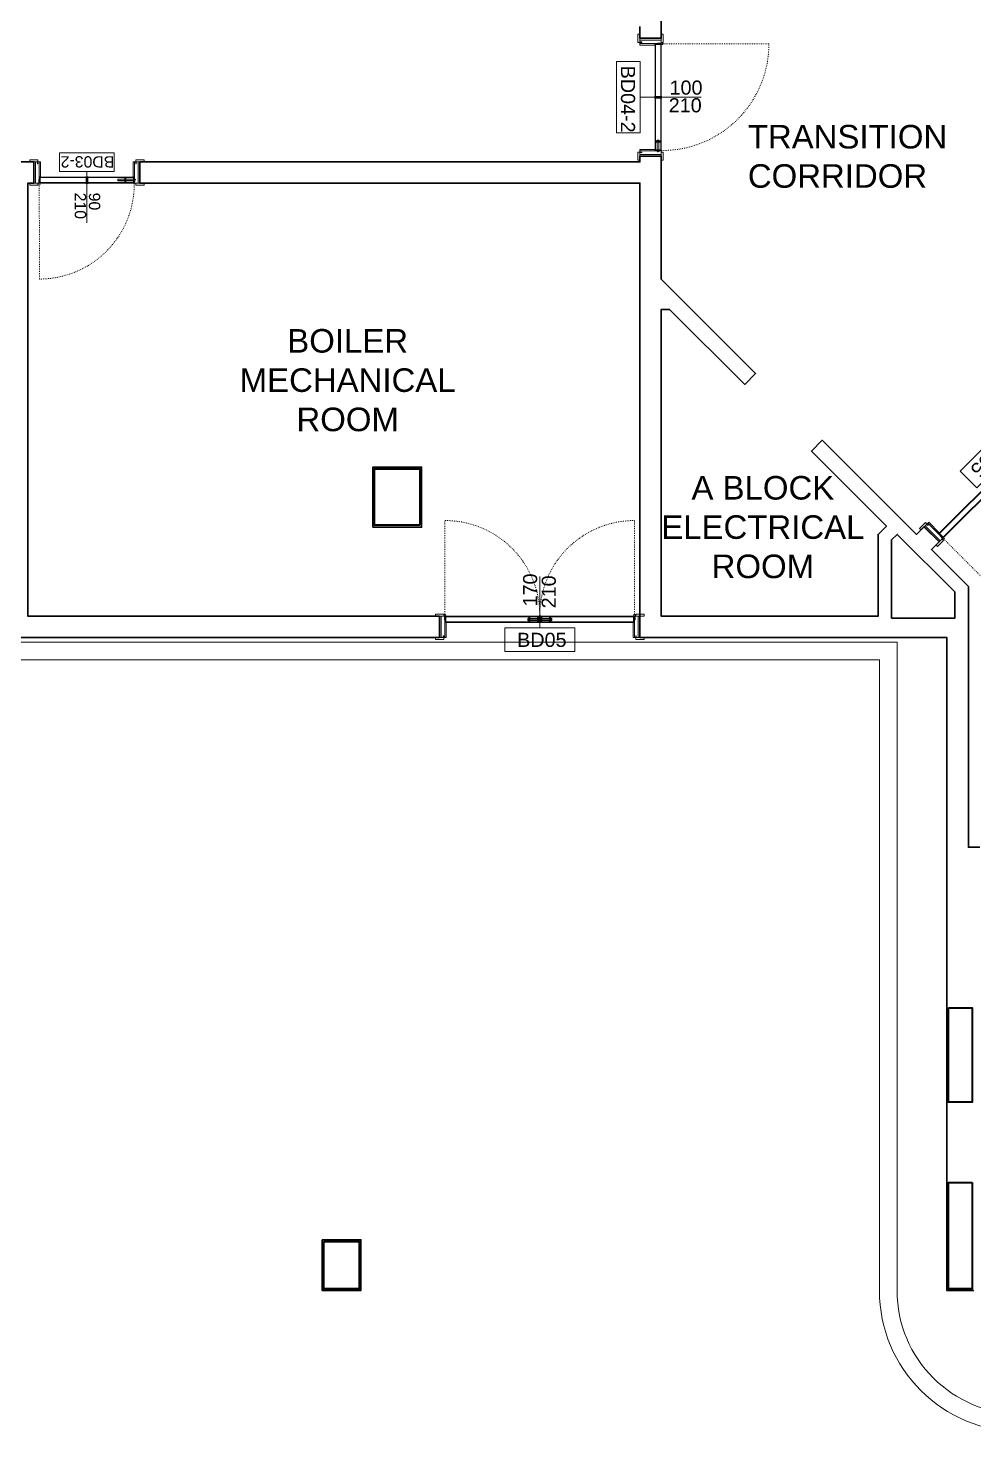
# Model space of a CAD drawing. Header units: centimetres. Extents: x 118932 to 154602, y -32682 to -23521.
# Drawn here: x 123176 to 123979, y -30245 to -29054 of the extents above; entities that cross this region are included whole.
import ezdxf

# ---------------------------------------------------------------- set-up
doc = ezdxf.new("R2010")
doc.units = ezdxf.units.CM
doc.header["$LTSCALE"] = 50
doc.header["$MEASUREMENT"] = 0
doc.linetypes.add('ACAD_ISO03W100', pattern=[30, 12, -18])
for name, color, linetype, lineweight, true_color in [('GEN_00_BL_Yazı', 7, 'Continuous', 0, 0x4f5250), ('GEN_01_TA_Kolon', 7, 'Continuous', 35, 0xd05d28), ('GEN_02_TF_Kapı', 7, 'Continuous', 9, 0x4a3526), ('GEN_05_ML_Ahşap', 7, 'Continuous', 9, 0x745e3d), ('GEN_06_GR_İnce', 7, 'Continuous', 13, 0xb0b0a9), ('KALACAK DUVARLAR', 7, 'Continuous', 30, 0x005387)]:
    doc.layers.add(name, color=color, linetype=linetype, lineweight=lineweight, true_color=true_color)
doc.styles.add('ARIAL', font='arial.ttf')
doc.styles.add('arial_1_18', font='arial.ttf', dxfattribs={"height": 0.2})

# ---------------------------------------------------------------- blocks, each defined once
blk = doc.blocks.new('LEVEL -1_A BLOK_KOLON')
at = {"layer": 'GEN_01_TA_Kolon'}
for points in [[(49375.6, 2965.9), (49337.3, 2965.9), (49337.3, 3013.8), (49375.6, 3013.8), (49375.6, 2965.9)], [(49824.2, 2556.5), (49844.2, 2556.5), (49844.2, 2476.5), (49824.2, 2476.5), (49824.2, 2556.5)]]:
    blk.add_lwpolyline(points, dxfattribs=at)
for points in [[(49844.2, 2408.1), (49844.2, 2318.1), (49824.2, 2318.1), (49824.2, 2408.1)], [(49294.2, 2358.1), (49324.2, 2358.1), (49324.2, 2318.1), (49294.2, 2318.1)]]:
    blk.add_lwpolyline(points, close=True, dxfattribs=at)
blk = doc.blocks.new('LEVEL -1_A BLOK_GÖRÜNÜŞ')
at = {"layer": 'GEN_06_GR_İnce'}
for p, q in [((49011.7, -7233.4), (49780.5, -7233.4)), ((49780.5, -7783.4), (49780.5, -7233.4)), ((49026.7, -7248.4), (49765.5, -7248.4)), ((49765.5, -7783.4), (49765.5, -7248.4))]:
    blk.add_line(p, q, dxfattribs=at)
for radius in [120, 105]:
    blk.add_arc((49885.5, -7783.4), radius, 180, 270, dxfattribs=at)
blk = doc.blocks.new('LEVEL -1_A BLOK_DUVAR')
at = {"layer": 'KALACAK DUVARLAR'}
blk.add_lwpolyline([(50081.7, 9465.5, 1), (49586.6, 9465.5), (49586.6, 9185.6, -0.520619), (49580.4, 9151), (49580.4, 8861.5), (49585.4, 8861.5), (49585.4, 8843.5), (49580.4, 8843.5), (49580.4, 8429.2)], format="xyb", dxfattribs=at)
for points in [[(49562.4, 8439.2), (49562.4, 8429.2), (49580.4, 8429.2), (49580.4, 8429.2)], [(49845.7, 7366.6), (49822.6, 7366.6), (49822.6, 7920.7), (49562.4, 7920.7), (49562.4, 8306.2), (49138.2, 8306.2), (49138.2, 8324.2), (49562.4, 8324.2), (49562.4, 8329.2), (49580.4, 8329.2), (49580.4, 8224.7), (49660.5, 8144.6), (49651.3, 8135.4), (49587.6, 8199.1), (49580.4, 8199.1), (49580.4, 7938.7), (49764.4, 7938.7), (49764.4, 8008.1), (49771.5, 8015.2), (49707.9, 8078.9), (49717.1, 8088), (49797, 8008.1), (49803.3, 8014.5), (49816.1, 8001.8), (49809.7, 7995.4), (49841.1, 7964), (49841.1, 7742.7), (49850.7, 7742.7)], [(48818.7, 7941.2), (48850.2, 7941.2), (48850.2, 7938.7), (49025.2, 7938.7), (49025.2, 8311.2), (49015.9, 8311.2), (49015.9, 8324.2), (49048.2, 8324.2), (49048.2, 8306.2), (49043.2, 8306.2), (49043.2, 7938.7), (49392.4, 7938.7), (49392.4, 7920.7), (48850.2, 7920.7), (48850.2, 7918.2), (48818.7, 7918.2), (48818.7, 7919.7)]]:
    blk.add_lwpolyline(points, dxfattribs=at)
for points in [[(49335.8, 8014.2), (49335.8, 8065.3), (49377.1, 8065.3), (49377.1, 8014.2)], [(49775.9, 8003.4), (49780.7, 8008.1), (49829.6, 7959.3), (49829.6, 7937.2), (49775.9, 7937.2)], [(49292.7, 7409.6), (49325.7, 7409.6), (49325.7, 7366.6), (49292.7, 7366.6)]]:
    blk.add_lwpolyline(points, close=True, dxfattribs=at)
blk = doc.blocks.new('LEVEL -1_A BLOK_MAHAL')
at = {"layer": 'GEN_00_BL_Yazı', "char_height": 20, "attachment_point": 1, "style": 'ARIAL'}
for s, insert, width in [('TRANSITION CORRIDOR', (49653.9, 4204.6), 240.749), ('\\pxqc;BOILER MECHANICAL ROOM', (49216.1, 4031.4), 196.662), ('\\pxqc;A BLOCK ELECTRICAL ROOM', (49576.7, 3906.7), 179.912)]:
    blk.add_mtext(s, dxfattribs=dict(at, insert=insert, width=width))
blk = doc.blocks.new('BD03-2')
at = {"layer": 'GEN_02_TF_Kapı'}
for p, q in [((-85.5, 0), (-90, 0)), ((-85.5, 0), (-85.5, -18)), ((-4.8, 0), (-85.2, 0)), ((-85.2, -5.2), (-85.2, 0)), ((-78.1, 0), (-78.1, -5.2, 0)), ((-77.1, 0), (-77.1, -5.2, 0)), ((-45.7, 0), (-45.7, -5.2, 0)), ((-44.3, 0), (-44.3, -5.2, 0)), ((-5.1, 0.1), (-5.1, -3)), ((-4.8, -5.2), (-4.8, 0)), ((-4.8, 0), (-4.8, -3)), ((-4.5, 0), (-4.5, -18)), ((-4.5, 0), (0, 0)), ((-4.5, 0), (-4.5, -3)), ((-4.2, 0.1), (-4.2, -3)), ((-86.2, -2.7), (-85.2, -2.1)), ((-86.2, -3), (-86.2, -2.7)), ((-86.2, -3), (-85.2, -3.1)), ((-85.8, -1.5), (-85.8, -2.5)), ((-85.7, -1.5), (-85.8, -1.5)), ((-85.8, -3), (-85.8, -3.7)), ((-85.8, -3.7), (-85.7, -3.7)), ((-85.2, -2.6), (-85.5, -2.3)), ((-85.2, -2.6), (-85.5, -2.3)), ((-85.2, -2.6), (-85.5, -3)), ((-84.3, -5.4), (-85.5, -5.4)), ((-4.8, -0.4), (-85.2, -0.4)), ((-85.2, -2.1), (-85.2, -3.1)), ((-85.2, -2.5), (-85.2, -2.1)), ((-85.2, -2.5), (-85.2, -2.1)), ((-85.2, -2.1), (-84.8, -2.1)), ((-85.2, -2.1), (-84.8, -2.1)), ((-85.2, -2.5), (-85.2, -2.6)), ((-85.2, -2.5), (-85.1, -2.5)), ((-85.2, -2.5), (-85.2, -2.5)), ((-85.2, -2.7), (-85.2, -2.6)), ((-85.2, -2.6), (-85.2, -2.6)), ((-85.2, -2.6), (-85.2, -2.7)), ((-85.2, -2.6), (-85.2, -2.6)), ((-85.2, -3.1), (-85.2, -2.7)), ((-85.2, -3.1), (-85.2, -2.7)), ((-85.2, -2.7), (-85.2, -2.8)), ((-85.2, -2.7), (-85.2, -2.7)), ((-85.2, -2.8), (-85.1, -2.8)), ((-85.2, -3.1), (-85.2, -3)), ((-84.8, -3.1), (-85.2, -3.1)), ((-84.8, -3.1), (-85.2, -3.1)), ((-4.8, -4.8), (-85.2, -4.8)), ((-4.8, -5.2), (-85.2, -5.2)), ((-85.1, -2.1), (-85.1, -3.1)), ((-85.1, -2.5), (-85.1, -2.8)), ((-84.8, -2.1), (-84.8, -3.1)), ((-84.8, -2.1), (-84.8, -3.1)), ((-84.6, -4.8), (-84.6, -0.4)), ((-84.3, -5.4), (-84.3, -18)), ((-44.4, -5.2), (-45.6, -5.2)), ((-5.7, -5.4), (-5.7, -18)), ((-5.7, -5.4), (-4.5, -5.4)), ((-5.4, -4.8), (-5.4, -0.4)), ((-5.2, -2.1), (-5.2, -3.1)), ((-4.8, -2.1), (-5.2, -2.1)), ((-5.2, -3.1), (-4.8, -3.1)), ((-5.1, -3), (-4.8, -3)), ((-4.9, -2.1), (-4.9, -3.1)), ((-4.8, -2.5), (-4.9, -2.5)), ((-4.9, -2.5), (-4.9, -2.8)), ((-4.8, -2.8), (-4.9, -2.8)), ((-4.8, -2.5), (-4.8, -2.1)), ((-4.8, -2.6), (-4.5, -2.3)), ((-4.8, -2.6), (-4.5, -2.3)), ((-4.8, -2.5), (-4.8, -2.6)), ((-4.8, -2.6), (-4.8, -2.6)), ((-4.8, -2.6), (-4.8, -2.7)), ((-4.8, -2.6), (-4.8, -2.6)), ((-4.8, -2.7), (-4.8, -2.6)), ((-4.8, -2.6), (-4.5, -3)), ((-4.8, -3.1), (-4.8, -2.7)), ((-4.8, -2.7), (-4.8, -2.8)), ((-4.5, -3), (-4.2, -3)), ((-86.5, -16.5), (-86.9, -16.5)), ((-86.9, -16.5), (-86.9, -18)), ((-86.5, -18), (-86.5, -16.5)), ((-84.3, -18), (-86.5, -18)), ((-5.7, -18), (-3.5, -18)), ((-3.5, -18), (-3.5, -16.5)), ((-3.5, -16.5), (-3.1, -16.5)), ((-3.1, -16.5), (-3.1, -18)), ((-3.1, -18), (0, -18))]:
    blk.add_line(p, q, dxfattribs=at)
at = {"layer": 'GEN_02_TF_Kapı', "linetype": 'ACAD_ISO03W100', "ltscale": 0.001}
blk.add_lwpolyline([(-85.2, 0, -0.416564), (-4.8, 81.4), (-4.6, 0.8)], format="xyb", dxfattribs=at)
at = {"layer": 'GEN_02_TF_Kapı'}
for points in [[(-86.5, 0), (-93.5, 0), (-93.5, 1.8), (-86.5, 1.8)], [(-88.5, 0), (-90, 0), (-90, -18), (-88.5, -18)], [(-78, 0), (-78.1, 0), (-78.1, -5.2), (-78, -5.2)], [(-78.1, 0), (-78, 0), (-78, -5.2), (-78.1, -5.2)], [(-77.2, -5.2), (-78, -5.2), (-78, 0), (-77.2, 0)], [(-77.2, 0), (-77.1, 0), (-77.1, -5.2), (-77.2, -5.2)], [(-77.1, 0), (-77.2, 0), (-77.2, -5.2), (-77.1, -5.2)], [(-46, 0), (-44, 0), (-44, 0.2), (-44.4, 0.3), (-45.6, 0.3), (-46, 0.2)], [(-45.6, 0), (-45.7, 0), (-45.7, -5.2), (-45.6, -5.2)], [(-45.6, -5.2), (-44.4, -5.2), (-44.4, 0), (-45.6, 0)], [(-44.4, 0), (-44.3, 0), (-44.3, -5.2), (-44.4, -5.2)], [(-3.5, 0), (3.5, 0), (3.5, 1.8), (-3.5, 1.8)], [(0, 0), (-1.5, 0), (-1.5, -18), (0, -18)], [(-85.7, -3.7), (-85.5, -3.7), (-85.5, -1.5), (-85.7, -1.5)], [(-85.2, -3.5), (-85, -3.5), (-85, -1.6), (-85.2, -1.6)], [(-71.3, -2), (-85.1, -2), (-85.1, -3.5), (-71.3, -3.5)], [(-71.4, -2.1), (-85, -2.1), (-85, -3.4), (-71.4, -3.4)], [(-46, -5.4), (-44, -5.4), (-44, -5.2), (-46, -5.2)]]:
    blk.add_lwpolyline(points, close=True, dxfattribs=at)
for points in [[(-4.8, -2.5), (-4.8, -2.5), (-4.8, -2.1), (-5.2, -2.1), (-5.2, -3.1), (-4.8, -3.1), (-4.8, -2.7), (-4.8, -2.7)], [(-86.9, -18), (-93.5, -18), (-93.5, -19.8), (-86.5, -19.8), (-86.5, -18)], [(-3.1, -18), (3.5, -18), (3.5, -19.8), (-3.5, -19.8), (-3.5, -18)]]:
    blk.add_lwpolyline(points, dxfattribs=at)
blk.add_circle((-4.6, 0.8), 0.8, dxfattribs=at)
for centre, start, end in [((-85.2, -2.1), 91.5433, 178.4567), ((-85.2, -3.1), 181.5433, 268.4567), ((-84.8, -2.1), 1.5433, 88.4567), ((-84.8, -3.1), 271.5433, 358.4567), ((-5.2, -2.1), 91.5433, 178.4567), ((-5.2, -3.1), 181.5433, 268.4567), ((-4.8, -2.1), 1.5433, 88.4567), ((-4.8, -3.1), 271.5433, 358.4567)]:
    blk.add_arc(centre, 0.0206, start, end, dxfattribs=at)
at = {"layer": 'GEN_05_ML_Ahşap'}
blk.add_lwpolyline([(-45, -9.8), (-45, 33.8)], dxfattribs=at)
blk.add_lwpolyline([(-21.8, -25.8), (-68.2, -25.8), (-68.2, -9.8), (-21.8, -9.8)], close=True, dxfattribs=at)
at = {"layer": 'GEN_00_BL_Yazı', "char_height": 9.6, "attachment_point": 7, "rotation": 90, "style": 'arial_1_18'}
for s, insert in [('\\A1;210', (-34.6, 8.1)), ('\\A1;90', (-46.6, 8.1))]:
    blk.add_mtext_dynamic_manual_height_columns(s, width=2834.152, gutter_width=1500, heights=[310.2], dxfattribs=dict(at, insert=insert))
at = {"layer": 'GEN_00_BL_Yazı', "insert": (-22.8, -23), "char_height": 9.6, "attachment_point": 9, "style": 'arial_1_18'}
blk.add_mtext_dynamic_manual_height_columns('\\A1;BD03-2', width=2834.152, gutter_width=1500, heights=[310.2], dxfattribs=at)
blk = doc.blocks.new('BD04-2')
at = {"layer": 'GEN_02_TF_Kapı'}
for p, q in [((4.5, 0), (0, 0)), ((4.2, 0.1), (4.2, -3)), ((4.5, 0), (4.5, -18)), ((4.5, 0), (4.5, -3)), ((4.8, 0), (95.2, 0)), ((4.8, -5.2), (4.8, 0)), ((4.8, 0), (4.8, -3)), ((5.1, 0.1), (5.1, -3)), ((49.3, 0), (49.3, -5.2, 0)), ((50.7, 0), (50.7, -5.2, 0)), ((87.1, 0), (87.1, -5.2, 0)), ((88.1, 0), (88.1, -5.2, 0)), ((95.2, -5.2), (95.2, 0)), ((95.5, 0), (95.5, -18)), ((95.5, 0), (100, 0)), ((4.5, -3), (4.2, -3)), ((4.8, -2.6), (4.5, -2.3)), ((4.8, -2.6), (4.5, -2.3)), ((4.8, -2.6), (4.5, -3)), ((5.7, -5.4), (4.5, -5.4)), ((4.8, -0.4), (95.2, -0.4)), ((4.8, -2.5), (4.8, -2.1)), ((4.8, -2.1), (5.2, -2.1)), ((4.8, -2.5), (4.8, -2.6)), ((4.8, -2.5), (4.9, -2.5)), ((4.8, -2.6), (4.8, -2.6)), ((4.8, -2.6), (4.8, -2.8)), ((4.8, -2.6), (4.8, -2.6)), ((4.8, -2.6), (4.8, -2.6)), ((4.8, -2.6), (4.8, -2.6)), ((4.8, -3.1), (4.8, -2.7)), ((4.8, -2.8), (4.9, -2.8)), ((5.1, -3), (4.8, -3)), ((5.2, -3.1), (4.8, -3.1)), ((4.8, -4.8), (95.2, -4.8)), ((4.8, -5.2), (95.2, -5.2)), ((4.9, -2.1), (4.9, -3.1)), ((4.9, -2.5), (4.9, -2.8)), ((5.2, -2.1), (5.2, -3.1)), ((5.4, -4.8), (5.4, -0.4)), ((5.7, -5.4), (5.7, -18)), ((49.4, -5.2), (50.6, -5.2)), ((94.3, -5.4), (94.3, -18)), ((94.3, -5.4), (95.5, -5.4)), ((94.6, -4.8), (94.6, -0.4)), ((94.8, -2.1), (94.8, -3.1)), ((94.8, -2.1), (94.8, -3.1)), ((95.2, -2.1), (94.8, -2.1)), ((95.2, -2.1), (94.8, -2.1)), ((94.8, -3.1), (95.2, -3.1)), ((94.8, -3.1), (95.2, -3.1)), ((95.1, -2.1), (95.1, -3.1)), ((95.2, -2.5), (95.1, -2.5)), ((95.1, -2.5), (95.1, -2.8)), ((95.2, -2.8), (95.1, -2.8)), ((95.2, -2.1), (95.2, -3.1)), ((96.2, -2.7), (95.2, -2.1)), ((95.2, -2.5), (95.2, -2.1)), ((95.2, -2.5), (95.2, -2.1)), ((95.2, -2.6), (95.5, -2.3)), ((95.2, -2.6), (95.5, -2.3)), ((95.2, -2.5), (95.2, -2.6)), ((95.2, -2.6), (95.2, -2.6)), ((95.2, -2.5), (95.2, -2.5)), ((95.2, -2.6), (95.2, -2.8)), ((95.2, -2.6), (95.2, -2.6)), ((95.2, -2.6), (95.2, -2.6)), ((95.2, -2.6), (95.2, -2.6)), ((95.2, -2.6), (95.5, -3)), ((95.2, -3.1), (95.2, -2.7)), ((95.2, -3.1), (95.2, -2.7)), ((95.2, -2.7), (95.2, -2.7)), ((96.2, -3), (95.2, -3.1)), ((95.2, -3.1), (95.2, -3)), ((95.7, -1.5), (95.8, -1.5)), ((95.8, -3.7), (95.7, -3.7)), ((95.8, -1.5), (95.8, -2.5)), ((95.8, -3), (95.8, -3.7)), ((96.2, -3), (96.2, -2.7)), ((3.1, -18), (0, -18)), ((3.5, -16.5), (3.1, -16.5)), ((3.1, -16.5), (3.1, -18)), ((3.5, -18), (3.5, -16.5)), ((5.7, -18), (3.5, -18)), ((94.3, -18), (96.5, -18)), ((96.5, -18), (96.5, -16.5)), ((96.5, -16.5), (96.9, -16.5)), ((96.9, -16.5), (96.9, -18))]:
    blk.add_line(p, q, dxfattribs=at)
at = {"layer": 'GEN_02_TF_Kapı', "linetype": 'ACAD_ISO03W100', "ltscale": 0.001}
blk.add_lwpolyline([(4.6, 0.8), (4.6, 91.4, -0.416804), (95.2, 0)], format="xyb", dxfattribs=at)
at = {"layer": 'GEN_02_TF_Kapı'}
for points in [[(3.5, 0), (-3.5, 0), (-3.5, 1.8), (3.5, 1.8)], [(0, 0), (1.5, 0), (1.5, -18), (0, -18)], [(51, 0), (49, 0), (49, 0.2), (49.4, 0.3), (50.6, 0.3), (51, 0.2)], [(49.4, 0), (49.3, 0), (49.3, -5.2), (49.4, -5.2)], [(50.6, -5.2), (49.4, -5.2), (49.4, 0), (50.6, 0)], [(50.6, 0), (50.7, 0), (50.7, -5.2), (50.6, -5.2)], [(87.2, 0), (87.1, 0), (87.1, -5.2), (87.2, -5.2)], [(87.1, 0), (87.2, 0), (87.2, -5.2), (87.1, -5.2)], [(87.2, -5.2), (88, -5.2), (88, 0), (87.2, 0)], [(88, 0), (88.1, 0), (88.1, -5.2), (88, -5.2)], [(88.1, 0), (88, 0), (88, -5.2), (88.1, -5.2)], [(96.5, 0), (103.5, 0), (103.5, 1.8), (96.5, 1.8)], [(98.5, 0), (100, 0), (100, -18), (98.5, -18)], [(51, -5.4), (49, -5.4), (49, -5.2), (51, -5.2)], [(86.3, -2), (95.1, -2), (95.1, -3.5), (86.3, -3.5)], [(86.4, -2.1), (95, -2.1), (95, -3.4), (86.4, -3.4)], [(95.2, -3.5), (95, -3.5), (95, -1.6), (95.2, -1.6)], [(95.7, -3.7), (95.5, -3.7), (95.5, -1.5), (95.7, -1.5)]]:
    blk.add_lwpolyline(points, close=True, dxfattribs=at)
for points in [[(4.8, -2.5), (4.8, -2.5), (4.8, -2.1), (5.2, -2.1), (5.2, -3.1), (4.8, -3.1), (4.8, -2.7), (4.8, -2.7)], [(3.1, -18), (-3.5, -18), (-3.5, -19.8), (3.5, -19.8), (3.5, -18)], [(96.9, -18), (103.5, -18), (103.5, -19.8), (96.5, -19.8), (96.5, -18)]]:
    blk.add_lwpolyline(points, dxfattribs=at)
blk.add_circle((4.6, 0.8), 0.8, dxfattribs=at)
for centre, start, end in [((4.8, -2.1), 91.5433, 178.4567), ((4.8, -3.1), 181.5433, 268.4567), ((5.2, -2.1), 1.5433, 88.4567), ((5.2, -3.1), 271.5433, 358.4567), ((94.8, -2.1), 91.5433, 178.4567), ((94.8, -3.1), 181.5433, 268.4567), ((95.2, -2.1), 1.5433, 88.4567), ((95.2, -3.1), 271.5433, 358.4567)]:
    blk.add_arc(centre, 0.0206, start, end, dxfattribs=at)
at = {"layer": 'GEN_05_ML_Ahşap'}
blk.add_lwpolyline([(50, -17.9), (50, 33.8)], dxfattribs=at)
blk.add_lwpolyline([(19.7, -37.9), (80.3, -37.9), (80.3, -17.9), (19.7, -17.9)], close=True, dxfattribs=at)
at = {"layer": 'GEN_00_BL_Yazı', "char_height": 12, "attachment_point": 7, "rotation": 90, "style": 'arial_1_18'}
for s, insert in [('\\A1;100', (48, 7.1)), ('\\A1;210', (63, 6.4))]:
    blk.add_mtext_dynamic_manual_height_columns(s, width=3542.69, gutter_width=1875, heights=[387.8], dxfattribs=dict(at, insert=insert))
at = {"layer": 'GEN_00_BL_Yazı', "insert": (23.2, -34.3), "char_height": 12, "attachment_point": 7, "style": 'arial_1_18'}
blk.add_mtext_dynamic_manual_height_columns('\\A1;BD04-2', width=3542.69, gutter_width=1875, heights=[387.8], dxfattribs=at)
blk = doc.blocks.new('BD05')
at = {"layer": 'GEN_02_TF_Kapı'}
for p, q in [((-165.9, 0.1), (-165.9, -3)), ((-165.6, 0), (-165.6, -3)), ((-165.3, 0), (-86.2, 0)), ((-165.3, -5.2), (-165.3, 0)), ((-165.3, 0), (-165.3, -3)), ((-165, 0.1), (-165, -3)), ((-94.3, 0), (-94.3, -5.2, 0)), ((-93.3, 0), (-93.3, -5.2, 0)), ((-86.2, -5.2), (-86.2, 0)), ((-85.7, 0), (-85.7, -5.2, 0)), ((-85.7, 0), (-85.7, -5.2, 0)), ((-84.3, 0), (-84.3, -5.2, 0)), ((-4.8, 0), (-83.8, 0)), ((-83.8, -5.2), (-83.8, 0)), ((-76.7, 0), (-76.7, -5.2, 0)), ((-75.7, 0), (-75.7, -5.2, 0)), ((-5.1, 0.1), (-5.1, -3)), ((-4.8, -5.2), (-4.8, 0)), ((-4.8, 0), (-4.8, -3)), ((-4.5, 0), (-4.5, -18)), ((-4.5, 0), (0, 0)), ((-4.5, 0), (-4.5, -3)), ((-4.2, 0.1), (-4.2, -3)), ((-165.5, 0), (-170, 0)), ((-165.6, -3), (-165.9, -3)), ((-165.2, -2.6), (-165.6, -2.3)), ((-165.2, -2.6), (-165.6, -2.3)), ((-165.2, -2.6), (-165.6, -3)), ((-165.5, 0), (-165.5, -18)), ((-164.3, -5.4), (-165.5, -5.4)), ((-165.3, -0.4), (-86.2, -0.4)), ((-165.3, -2.5), (-165.3, -2.1)), ((-165.3, -2.6), (-165.2, -2.5)), ((-165.3, -2.6), (-165.2, -2.6)), ((-165.3, -2.6), (-165.3, -2.6)), ((-165.3, -3.1), (-165.3, -2.7)), ((-165, -3), (-165.3, -3)), ((-165.3, -4.8), (-86.2, -4.8)), ((-165.3, -5.2), (-86.2, -5.2)), ((-165.2, -2.1), (-164.9, -2.1)), ((-165.2, -2.4), (-165.2, -2.5)), ((-165.2, -2.4), (-165.1, -2.4)), ((-165.2, -2.6), (-165.2, -2.5)), ((-165.2, -2.6), (-165.2, -2.8)), ((-165.2, -2.8), (-165.1, -2.8)), ((-164.9, -3.1), (-165.2, -3.1)), ((-165.1, -2.1), (-165.1, -3.1)), ((-165.1, -2.4), (-165.1, -2.8)), ((-164.9, -2.1), (-164.9, -3.1)), ((-164.7, -4.8), (-164.7, -0.4)), ((-164.3, -5.4), (-164.3, -18)), ((-86.8, -4.8), (-86.8, -0.4)), ((-86.6, -2.1), (-86.6, -3.1)), ((-86.6, -2.1), (-86.6, -3.1)), ((-86.2, -2.1), (-86.6, -2.1)), ((-86.2, -2.1), (-86.6, -2.1)), ((-86.6, -3.1), (-86.2, -3.1)), ((-86.6, -3.1), (-86.2, -3.1)), ((-86.3, -2.1), (-86.3, -3.1)), ((-86.2, -2.4), (-86.3, -2.4)), ((-86.3, -2.4), (-86.3, -2.8)), ((-86.2, -2.8), (-86.3, -2.8)), ((-86.2, -2.1), (-86.2, -3.1)), ((-85.2, -2.7), (-86.2, -2.1)), ((-86.2, -2.5), (-86.2, -2.1)), ((-86.2, -2.5), (-86.2, -2.1)), ((-86.2, -2.6), (-85.9, -2.3)), ((-86.2, -2.6), (-85.9, -2.3)), ((-86.2, -2.4), (-86.2, -2.5)), ((-86.2, -2.6), (-86.2, -2.5)), ((-86.2, -2.5), (-86.2, -2.5)), ((-86.2, -2.6), (-86.2, -2.5)), ((-86.2, -2.6), (-86.2, -2.8)), ((-86.2, -2.6), (-86.2, -2.6)), ((-86.2, -2.6), (-86.2, -2.6)), ((-86.2, -2.6), (-85.9, -3)), ((-86.2, -3.1), (-86.2, -2.7)), ((-86.2, -3.1), (-86.2, -2.7)), ((-86.2, -2.7), (-86.2, -2.7)), ((-85.2, -3), (-86.2, -3.1)), ((-86.2, -3.1), (-86.2, -3)), ((-85.7, -1.5), (-85.6, -1.5)), ((-85.6, -3.7), (-85.7, -3.7)), ((-85.6, -1.5), (-85.6, -2.5)), ((-85.6, -3), (-85.6, -3.7)), ((-84.4, -5.2), (-85.6, -5.2)), ((-85.2, -3), (-85.2, -2.7)), ((-84.8, -2.7), (-83.8, -2.1)), ((-84.8, -3), (-84.8, -2.7)), ((-84.8, -3), (-83.8, -3.1)), ((-84.4, -1.5), (-84.4, -2.5)), ((-84.3, -1.5), (-84.4, -1.5)), ((-84.4, -3), (-84.4, -3.7)), ((-84.4, -3.7), (-84.3, -3.7)), ((-83.8, -2.6), (-84.1, -2.3)), ((-83.8, -2.6), (-84.1, -2.3)), ((-83.8, -2.6), (-84.1, -3)), ((-4.8, -0.4), (-83.8, -0.4)), ((-83.8, -2.1), (-83.8, -3.1)), ((-83.8, -2.5), (-83.8, -2.1)), ((-83.8, -2.5), (-83.8, -2.1)), ((-83.8, -2.1), (-83.4, -2.1)), ((-83.8, -2.1), (-83.4, -2.1)), ((-83.8, -2.4), (-83.8, -2.5)), ((-83.8, -2.4), (-83.7, -2.4)), ((-83.8, -2.6), (-83.8, -2.5)), ((-83.8, -2.5), (-83.8, -2.5)), ((-83.8, -2.6), (-83.8, -2.5)), ((-83.8, -2.6), (-83.8, -2.8)), ((-83.8, -2.6), (-83.8, -2.6)), ((-83.8, -2.6), (-83.8, -2.6)), ((-83.8, -3.1), (-83.8, -2.7)), ((-83.8, -3.1), (-83.8, -2.7)), ((-83.8, -2.8), (-83.7, -2.8)), ((-83.8, -2.7), (-83.8, -2.7)), ((-83.8, -3.1), (-83.8, -3)), ((-83.4, -3.1), (-83.8, -3.1)), ((-83.4, -3.1), (-83.8, -3.1)), ((-4.8, -4.8), (-83.8, -4.8)), ((-4.8, -5.2), (-83.8, -5.2)), ((-83.7, -2.1), (-83.7, -3.1)), ((-83.7, -2.4), (-83.7, -2.8)), ((-83.4, -2.1), (-83.4, -3.1)), ((-83.4, -2.1), (-83.4, -3.1)), ((-83.2, -4.8), (-83.2, -0.4)), ((-5.7, -5.4), (-5.7, -18)), ((-5.7, -5.4), (-4.5, -5.4)), ((-5.4, -4.8), (-5.4, -0.4)), ((-5.2, -2.1), (-5.2, -3.1)), ((-4.8, -2.1), (-5.2, -2.1)), ((-5.2, -3.1), (-4.8, -3.1)), ((-5.1, -3), (-4.8, -3)), ((-4.9, -2.1), (-4.9, -3.1)), ((-4.8, -2.4), (-4.9, -2.4)), ((-4.9, -2.4), (-4.9, -2.8)), ((-4.8, -2.8), (-4.9, -2.8)), ((-4.8, -2.5), (-4.8, -2.1)), ((-4.8, -2.6), (-4.5, -2.3)), ((-4.8, -2.6), (-4.5, -2.3)), ((-4.8, -2.4), (-4.8, -2.5)), ((-4.8, -2.6), (-4.8, -2.5)), ((-4.8, -2.6), (-4.8, -2.5)), ((-4.8, -2.6), (-4.8, -2.8)), ((-4.8, -2.6), (-4.8, -2.6)), ((-4.8, -2.6), (-4.8, -2.6)), ((-4.8, -2.6), (-4.5, -3)), ((-4.8, -3.1), (-4.8, -2.7)), ((-4.5, -3), (-4.2, -3)), ((-166.5, -16.5), (-166.9, -16.5)), ((-166.9, -16.5), (-166.9, -18)), ((-166.5, -18), (-166.5, -16.5)), ((-164.3, -18), (-166.5, -18)), ((-5.7, -18), (-3.5, -18)), ((-3.5, -18), (-3.5, -16.5)), ((-3.5, -16.5), (-3.1, -16.5)), ((-3.1, -16.5), (-3.1, -18)), ((-3.1, -18), (0, -18))]:
    blk.add_line(p, q, dxfattribs=at)
at = {"layer": 'GEN_02_TF_Kapı', "linetype": 'ACAD_ISO03W100', "ltscale": 0.001}
for points in [[(-165.4, 0.8), (-165.4, 81.2, -0.416033), (-85, 0.3)], [(-4.6, 0.8), (-4.6, 81.2, 0.416032), (-85, 0.3)]]:
    blk.add_lwpolyline(points, format="xyb", dxfattribs=at)
at = {"layer": 'GEN_02_TF_Kapı'}
for points in [[(-166.5, 0), (-173.5, 0), (-173.5, 1.8), (-166.5, 1.8)], [(-94.2, 0), (-94.3, 0), (-94.3, -5.2), (-94.2, -5.2)], [(-94.3, 0), (-94.2, 0), (-94.2, -5.2), (-94.3, -5.2)], [(-94.2, -5.2), (-93.4, -5.2), (-93.4, 0), (-94.2, 0)], [(-93.4, 0), (-93.3, 0), (-93.3, -5.2), (-93.4, -5.2)], [(-93.3, 0), (-93.4, 0), (-93.4, -5.2), (-93.3, -5.2)], [(-86, 0), (-84, 0), (-84, 0.2), (-84.4, 0.3), (-85.6, 0.3), (-86, 0.2)], [(-85.6, 0), (-85.7, 0), (-85.7, -5.2), (-85.6, -5.2)], [(-85.6, 0), (-85.7, 0), (-85.7, -5.2), (-85.6, -5.2)], [(-85.6, -5.2), (-84.4, -5.2), (-84.4, 0), (-85.6, 0)], [(-84.4, 0), (-84.3, 0), (-84.3, -5.2), (-84.4, -5.2)], [(-76.6, 0), (-76.7, 0), (-76.7, -5.2), (-76.6, -5.2)], [(-76.7, 0), (-76.6, 0), (-76.6, -5.2), (-76.7, -5.2)], [(-75.8, -5.2), (-76.6, -5.2), (-76.6, 0), (-75.8, 0)], [(-75.8, 0), (-75.7, 0), (-75.7, -5.2), (-75.8, -5.2)], [(-75.7, 0), (-75.8, 0), (-75.8, -5.2), (-75.7, -5.2)], [(-3.5, 0), (3.5, 0), (3.5, 1.8), (-3.5, 1.8)], [(0, 0), (-1.5, 0), (-1.5, -18), (0, -18)], [(-168.5, 0), (-170, 0), (-170, -18), (-168.5, -18)], [(-95.1, -2), (-86.3, -2), (-86.3, -3.5), (-95.1, -3.5)], [(-95, -2.1), (-86.4, -2.1), (-86.4, -3.4), (-95, -3.4)], [(-86.2, -3.5), (-86.4, -3.5), (-86.4, -1.6), (-86.2, -1.6)], [(-86, -5.4), (-84, -5.4), (-84, -5.2), (-86, -5.2)], [(-85.7, -3.7), (-85.9, -3.7), (-85.9, -1.5), (-85.7, -1.5)], [(-84.3, -3.7), (-84.1, -3.7), (-84.1, -1.5), (-84.3, -1.5)], [(-83.8, -3.5), (-83.6, -3.5), (-83.6, -1.6), (-83.8, -1.6)], [(-74.9, -2), (-83.7, -2), (-83.7, -3.5), (-74.9, -3.5)], [(-75, -2.1), (-83.6, -2.1), (-83.6, -3.4), (-75, -3.4)]]:
    blk.add_lwpolyline(points, close=True, dxfattribs=at)
for points in [[(-165.3, -2.5), (-165.2, -2.5), (-165.2, -2.1), (-164.9, -2.1), (-164.9, -3.1), (-165.2, -3.1), (-165.2, -2.7), (-165.3, -2.7)], [(-4.8, -2.5), (-4.8, -2.5), (-4.8, -2.1), (-5.2, -2.1), (-5.2, -3.1), (-4.8, -3.1), (-4.8, -2.7), (-4.8, -2.7)], [(-166.9, -18), (-173.5, -18), (-173.5, -19.8), (-166.5, -19.8), (-166.5, -18)], [(-3.1, -18), (3.5, -18), (3.5, -19.8), (-3.5, -19.8), (-3.5, -18)]]:
    blk.add_lwpolyline(points, dxfattribs=at)
for centre in [(-165.4, 0.8), (-4.6, 0.8)]:
    blk.add_circle(centre, 0.8, dxfattribs=at)
for centre, start, end in [((-165.2, -2.1), 91.5433, 178.4567), ((-165.2, -3.1), 181.5433, 268.4567), ((-164.9, -2.1), 1.5433, 88.4567), ((-164.9, -3.1), 271.5433, 358.4567), ((-86.6, -2.1), 91.5433, 178.4567), ((-86.6, -3.1), 181.5433, 268.4567), ((-86.2, -2.1), 1.5433, 88.4567), ((-86.2, -3.1), 271.5433, 358.4567), ((-83.8, -2.1), 91.5433, 178.4567), ((-83.8, -3.1), 181.5433, 268.4567), ((-83.4, -2.1), 1.5433, 88.4567), ((-83.4, -3.1), 271.5433, 358.4567), ((-5.2, -2.1), 91.5433, 178.4567), ((-5.2, -3.1), 181.5433, 268.4567), ((-4.8, -2.1), 1.5433, 88.4567), ((-4.8, -3.1), 271.5433, 358.4567)]:
    blk.add_arc(centre, 0.0206, start, end, dxfattribs=at)
at = {"layer": 'GEN_05_ML_Ahşap'}
blk.add_lwpolyline([(-85, -9.8), (-85, 33.8)], dxfattribs=at)
blk.add_lwpolyline([(-114.7, -29.8), (-55.3, -29.8), (-55.3, -9.8), (-114.7, -9.8)], close=True, dxfattribs=at)
at = {"layer": 'GEN_00_BL_Yazı', "char_height": 12, "attachment_point": 7, "rotation": 90, "style": 'arial_1_18'}
for s, insert in [('\\A1;170', (-87, 8.3)), ('\\A1;210', (-71.2, 6.7))]:
    blk.add_mtext_dynamic_manual_height_columns(s, width=3542.69, gutter_width=1875, heights=[387.8], dxfattribs=dict(at, insert=insert))
at = {"layer": 'GEN_00_BL_Yazı', "insert": (-104.2, -26.2), "char_height": 12, "attachment_point": 7, "style": 'arial_1_18'}
blk.add_mtext_dynamic_manual_height_columns('\\A1;BD05', width=3542.69, gutter_width=1875, heights=[387.8], dxfattribs=at)
blk = doc.blocks.new('basement kapılar')
at = {"color": 5}
for name, p, rotation in [('BD04-2', (-253.8, -1301.9), 270), ('BD03-2', (-786, -1424.8), 180), ('BD05', (-18.1, -1729.3), 225)]:
    blk.add_blockref(name, p, dxfattribs=dict(at, rotation=rotation))
blk.add_blockref('BD05', (-271.8, -1792.3), dxfattribs=at)
blk = doc.blocks.new('LEVEL -1 KAPILAR')
at = {"color": 5}
blk.add_blockref('basement kapılar', (-3850.4, 728.2), dxfattribs=at)

msp = doc.modelspace()

# ---------------------------------------------------------------- block references
for name, p in [('LEVEL -1_A BLOK_DUVAR', (74132.9, -37491.5)), ('LEVEL -1_A BLOK_GÖRÜNÜŞ', (74132.9, -22341.5)), ('LEVEL -1_A BLOK_KOLON', (74132.9, -32441.5)), ('LEVEL -1_A BLOK_MAHAL', (74132.9, -33340.5))]:
    msp.add_blockref(name, p)
at = {"layer": 'GEN_06_GR_İnce'}
msp.add_blockref('LEVEL -1 KAPILAR', (127817.5, -28488.7), dxfattribs=at)

doc.saveas('drawing.dxf')
